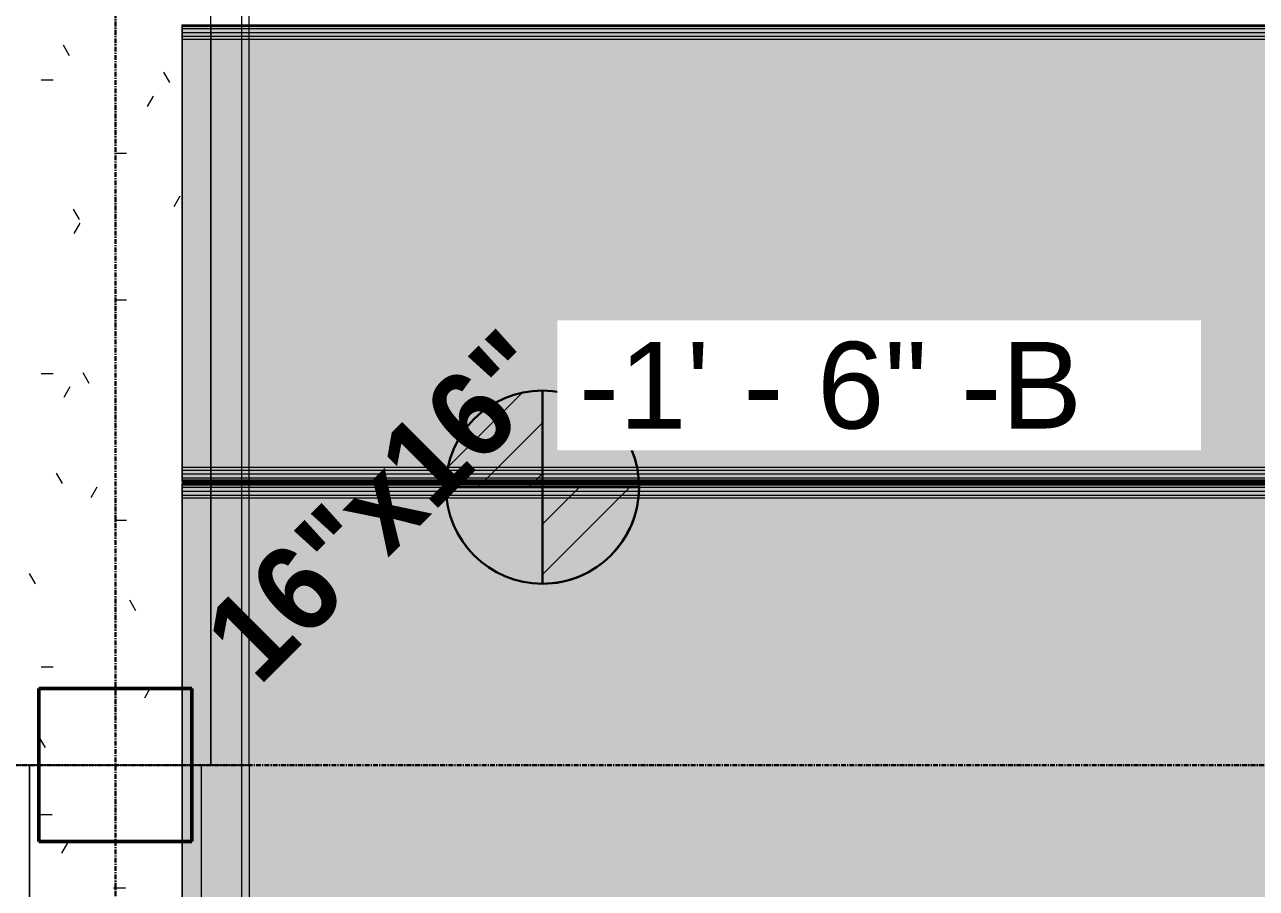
# Model space of a CAD drawing. Header units: inches. Extents: x -4126 to 2305, y -1116 to 12338.
# Drawn here: x -2182.8 to -2053.9, y 11174.3 to 11264.7 of the extents above; entities that cross this region are included whole.
import ezdxf

# ---------------------------------------------------------------- set-up
doc = ezdxf.new("R2010")
doc.units = ezdxf.units.IN
doc.header["$MEASUREMENT"] = 0
doc.linetypes.add('Grid Line 1_2_', pattern=[0.875, 0.5, -0.125, 0.125, -0.125])
for name, color, linetype, lineweight in [('G-ANNO-DIMS', 111, 'Continuous', 9), ('S-BEAM', 12, 'Continuous', 9), ('S-COLS', 52, 'Continuous', 9), ('S-COLS-IDEN', 171, 'Continuous', 30), ('S-GRID', 1, 'Continuous', 9)]:
    doc.layers.add(name, color=color, linetype=linetype, lineweight=lineweight)
doc.styles.add('Arial_2', font='arial.ttf', dxfattribs={"height": 9.070866})
doc.styles.add('Century Gothic_B', font='GOTHICB.TTF', dxfattribs={"height": 9})
pattern_1 = [(0, (0, 0), (30.72, 7.68), [1.267, -21.773, 1.267, -21.773, -122.88]), (0, (0, 0), (30.72, 7.68), [-46.08, 1.267, -44.813, 1.267, -21.773, -53.76]), (0, (0, 0), (30.72, 7.68), [-115.2, 1.267, -14.093, 1.267, -37.133]), (120, (11.52, 3.84), (-22.011075, 22.7643004), [1.267, -21.773, 1.267, -21.773, -122.88]), (120, (11.52, 3.84), (-22.011075, 22.7643004), [-46.08, 1.267, -44.813, 1.267, -21.773, -53.76]), (120, (11.52, 3.84), (-22.011075, 22.7643004), [-115.2, 1.267, -14.093, 1.267, -37.133]), (240, (15.36, 19.2), (-8.708925, -30.4443004), [1.267, -21.773, 1.267, -21.773, -122.88]), (240, (15.36, 19.2), (-8.708925, -30.4443004), [-46.08, 1.267, -44.813, 1.267, -21.773, -53.76]), (240, (15.36, 19.2), (-8.708925, -30.4443004), [-115.2, 1.267, -14.093, 1.267, -37.133])]
pattern_2 = [(270, (-11013.189, -2173.324), (7.68, -30.72), [1.267, -21.773, 1.267, -21.773, -122.88]), (270, (-11013.189, -2173.324), (7.68, -30.72), [-46.08, 1.267, -44.813, 1.267, -21.773, -53.76]), (270, (-11013.189, -2173.324), (7.68, -30.72), [-115.2, 1.267, -14.093, 1.267, -37.133]), (30, (-11009.349, -2184.844), (22.7643004, 22.011075), [1.267, -21.773, 1.267, -21.773, -122.88]), (30, (-11009.349, -2184.844), (22.7643004, 22.011075), [-46.08, 1.267, -44.813, 1.267, -21.773, -53.76]), (30, (-11009.349, -2184.844), (22.7643004, 22.011075), [-115.2, 1.267, -14.093, 1.267, -37.133]), (150, (-10993.989, -2188.684), (-30.4443004, 8.708925), [1.267, -21.773, 1.267, -21.773, -122.88]), (150, (-10993.989, -2188.684), (-30.4443004, 8.708925), [-46.08, 1.267, -44.813, 1.267, -21.773, -53.76]), (150, (-10993.989, -2188.684), (-30.4443004, 8.708925), [-115.2, 1.267, -14.093, 1.267, -37.133])]
pattern_3 = [(315, (22.173, 116.836), (0.027577164, 0.027577164), [])]

# ---------------------------------------------------------------- blocks, each defined once
blk = doc.blocks.new('034100 - Precast Structural Concrete - Column - Corbels - 16_x16_-1702019-FRAMING PLAN - 1ST FLOOR')
at = {"layer": 'S-COLS'}
for p, q in [((-8.91, 8.98), (-8.98, 8.98)), ((-8.98, 8.98), (-8.98, -7.02)), ((6.94, 8.98), (-8.91, 8.98)), ((7.02, 8.98), (6.94, 8.98)), ((7.02, -7.02), (7.02, 8.98)), ((-8.98, -7.02), (-8.91, -7.02)), ((-8.91, -7.02), (6.94, -7.02)), ((6.94, -7.02), (7.02, -7.02))]:
    blk.add_line(p, q, dxfattribs=at)
at = {"layer": 'S-COLS', "lineweight": 50}
for p, q in [((-8.98, -7.02), (-8.98, 8.98)), ((-8.98, 8.98), (-8.91, 8.98)), ((-8.91, 8.98), (6.94, 8.98)), ((6.94, 8.98), (7.02, 8.98)), ((7.02, 8.98), (7.02, -7.02)), ((-8.91, -7.02), (-8.98, -7.02)), ((6.94, -7.02), (-8.91, -7.02)), ((7.02, -7.02), (6.94, -7.02))]:
    blk.add_line(p, q, dxfattribs=at)
blk = doc.blocks.new('034100 - Precast Structural Concrete - Inverted Tee - IT 28IT32 _7_F _ 11_B SHELF_-1871308-FRAMING PLAN - 1ST FLOOR')
at = {"layer": 'S-BEAM'}
h = blk.add_hatch(dxfattribs=at)
h.set_pattern_fill('FP_28', color=256, style=0, pattern_type=2)
h.set_pattern_definition(pattern_2)
h.paths.add_polyline_path([(-174, 8), (-166, 8), (-166, -7), (-132.5, -7), (-132.5, -13.21), (-132.38, -13.21), (-132.34, -7), (-84.5, -7), (-84.5, -13.21), (-84.38, -13.21), (-84.34, -7), (-36.5, -7), (-36.5, -13.21), (-36.38, -13.21), (-36.34, -7), (11.5, -7), (11.5, -13.21), (11.62, -13.21), (11.66, -7), (59.5, -7), (59.5, -13.21), (59.62, -13.21), (59.66, -7), (107.5, -7), (107.5, -13.21), (107.62, -13.21), (107.66, -7), (155.5, -7), (155.5, -13.21), (155.62, -13.21), (155.66, -7), (166, -7), (166, 8), (174, 8), (174, 10), (-174, 10)], flags=0)
h = blk.add_hatch(dxfattribs=at)
h.set_pattern_fill('FP_28', color=256, style=0, pattern_type=2)
h.set_pattern_definition(pattern_2)
h.paths.add_polyline_path([(-174, 8), (-174, -7), (-166, -7), (-166, 8), (-166.08, 8)], flags=0)
h.paths.add_polyline_path([(166, 8), (166, -7), (174, -7), (174, 8), (166.08, 8)], flags=0)
for p, q in [((174, 14), (174, 9)), ((174, 8), (174, 13.21)), ((-174, 9), (174, 9)), ((174, 9), (-174, 9)), ((174, 9), (174, 8)), ((174, 8), (174, -7)), ((174, -8), (174, 8)), ((174, -7), (174, -8)), ((174, -9), (-174, -9)), ((174, -9), (156.86, -9)), ((174, -8), (174, -9)), ((174, -13.21), (174, -8)), ((174, -9), (174, -14)), ((174, -13.21), (-174, -13.21)), ((174, -14), (-174, -14)), ((174, -14), (-174, -14)), ((174, -14), (174, -13.21))]:
    blk.add_line(p, q, dxfattribs=at)
blk = doc.blocks.new('034100 - Precast Structural Concrete - Solid Plank - 8_-V192-FRAMING PLAN - 1ST FLOOR')
at = {"layer": 'S-BEAM', "transparency": 33554483}
for points in [[(6.21, 23.52), (7, 23.52), (7, 23.9), (0, 23.9), (0, 23.52)], [(69.5, 23.52), (213, 23.52), (213, 23.9), (7, 23.9), (7, 23.52)], [(7, 22.7), (7, 23.09), (0, 23.09), (0, 22.7), (6.21, 22.7)], [(69.5, 22.7), (213, 22.7), (213, 23.09), (7, 23.09), (7, 22.7)], [(6.21, -23.09), (7, -23.09), (7, -22.7), (0, -22.7), (0, -23.09)], [(213, -23.09), (213, -22.7), (7, -22.7), (7, -23.09)], [(7, -23.9), (7, -23.52), (0, -23.52), (0, -23.9), (6.21, -23.9)], [(7, -23.94), (7, -23.9), (6.21, -23.94)], [(213, -23.9), (213, -23.52), (7, -23.52), (7, -23.9)], [(213, -23.94), (213, -23.9), (7, -23.94)]]:
    blk.add_hatch(color=256, dxfattribs=at).paths.add_polyline_path(points, flags=0)
h = blk.add_hatch(color=256, dxfattribs=at)
h.paths.add_polyline_path([(6.21, -23.52), (7, -23.52), (7, -23.09), (0, -23.09), (0, -23.52)], flags=0)
h.paths.add_polyline_path([(6.21, -22.7), (7, -22.7), (7, 22.7), (0, 22.7), (0, -22.7)], flags=0)
h.paths.add_polyline_path([(7, 23.09), (7, 23.52), (0, 23.52), (0, 23.09), (6.21, 23.09)], flags=0)
h = blk.add_hatch(color=256, dxfattribs=at)
h.paths.add_polyline_path([(7, -23.52), (213, -23.52), (213, -23.09), (7, -23.09)], flags=0)
h.paths.add_polyline_path([(7, -22.7), (213, -22.7), (213, 22.7), (7, 22.7), (7, 15.46)], flags=0)
h.paths.add_polyline_path([(7, 23.09), (213, 23.09), (213, 23.52), (7, 23.52)], flags=0)
at = {"layer": 'S-BEAM'}
for p, q in [((0, 23.94), (0, 23.9)), ((0, 23.76), (0, 23.9)), ((0, 23.9), (0, 23.52)), ((0, 23.9), (7, 23.9)), ((0, 23.52), (0, 23.76)), ((0, 23.76), (7, 23.76)), ((0, 23.76), (7, 23.76)), ((0, 22.7), (0, 23.52)), ((0, 23.52), (0, -23.52)), ((0, 23.52), (7, 23.52)), ((7, 23.9), (213, 23.9)), ((7, 23.76), (213, 23.76)), ((7, 23.76), (213, 23.76)), ((7, 23.52), (213, 23.52)), ((0, 22.7), (0, 23.09)), ((0, 23.09), (0, 22.7)), ((0, 23.09), (7, 23.09)), ((0, 23.09), (7, 23.09)), ((0, 22.4), (0, 22.7)), ((0, 22.7), (7, 22.7)), ((0, -22.4), (0, 22.4)), ((0, 22.4), (7, 22.4)), ((7, 23.09), (213, 23.09)), ((7, 23.09), (213, 23.09)), ((7, 22.7), (213, 22.7)), ((7, 22.4), (213, 22.4)), ((0, -22.7), (0, -22.4)), ((0, -22.4), (7, -22.4)), ((0, -23.52), (0, -22.7)), ((0, -22.7), (0, -23.09)), ((0, -23.09), (0, -22.7)), ((0, -22.7), (7, -22.7)), ((0, -23.09), (7, -23.09)), ((0, -23.09), (7, -23.09)), ((7, -22.4), (213, -22.4)), ((7, -22.7), (213, -22.7)), ((7, -23.09), (213, -23.09)), ((7, -23.09), (213, -23.09)), ((0, -23.52), (0, -23.9)), ((0, -23.76), (0, -23.52)), ((7, -23.52), (0, -23.52)), ((0, -23.9), (0, -23.76)), ((7, -23.76), (0, -23.76)), ((0, -23.76), (7, -23.76)), ((0, -23.9), (0, -23.94)), ((0, -23.9), (7, -23.9)), ((0, -23.94), (7, -23.94)), ((213, -23.52), (7, -23.52)), ((213, -23.76), (7, -23.76)), ((7, -23.76), (213, -23.76)), ((7, -23.9), (213, -23.9)), ((7, -23.94), (213, -23.94))]:
    blk.add_line(p, q, dxfattribs=at)
blk = doc.blocks.new('034100 - Precast Structural Concrete - Solid Plank - 8_-V193-FRAMING PLAN - 1ST FLOOR')
at = {"layer": 'S-BEAM', "transparency": 33554483}
for points in [[(0, 23.52), (7, 23.52), (7, 23.9), (0, 23.9)], [(213, 23.9), (213, 23.94), (7, 23.9)], [(213, 23.52), (213, 23.9), (7, 23.9), (7, 23.52)], [(7, 22.7), (7, 23.09), (0, 23.09), (0, 22.7), (6.21, 22.7)], [(213, 22.7), (213, 23.09), (7, 23.09), (7, 22.7)]]:
    blk.add_hatch(color=256, dxfattribs=at).paths.add_polyline_path(points, flags=0)
h = blk.add_hatch(color=256, dxfattribs=at)
h.paths.add_polyline_path([(0, -23.52), (7, -23.52), (7, -23.09), (0, -23.09)], flags=0)
h.paths.add_polyline_path([(0, -22.7), (7, -22.7), (7, -5.56), (1, -5.56), (1, -13.56), (0, -13.56)], flags=0)
h.paths.add_polyline_path([(1, -5.56), (7, -5.56), (7, 22.7), (0, 22.7), (0, 2.44), (1, 2.44), (1, 2.36)], flags=0)
h.paths.add_polyline_path([(1, -5.56), (1, -5.56), (0, -5.56)], flags=0)
h.paths.add_polyline_path([(1, 23.09), (7, 23.09), (7, 23.52), (0, 23.52), (0, 23.09)], flags=0)
h = blk.add_hatch(color=256, dxfattribs=at)
h.paths.add_polyline_path([(213, -23.52), (213, -23.09), (7, -23.09), (7, -23.52)], flags=0)
h.paths.add_polyline_path([(7, -22.7), (213, -22.7), (213, 22.7), (7, 22.7), (7, -5.56), (7, -5.56)], flags=0)
h.paths.add_polyline_path([(7, 23.09), (213, 23.09), (213, 23.52), (7, 23.52)], flags=0)
h = blk.add_hatch(color=256, dxfattribs=at)
h.paths.add_polyline_path([(0, -13.56), (1, -13.56), (1, -5.56), (0, -5.56), (0, -13.55)], flags=0)
h.paths.add_polyline_path([(1, -5.56), (1, 2.44), (0, 2.44), (0, -5.56)], flags=0)
at = {"layer": 'S-BEAM'}
for p, q in [((0, 23.94), (0, 23.9)), ((0, 23.94), (7, 23.94)), ((0, 23.76), (0, 23.9)), ((0, 23.9), (0, 23.52)), ((0, 23.9), (7, 23.9)), ((0, 23.52), (0, 23.76)), ((0, 23.76), (7, 23.76)), ((0, 23.76), (7, 23.76)), ((0, 22.7), (0, 23.52)), ((0, 23.52), (0, 2.44)), ((0, 23.52), (7, 23.52)), ((7, 23.94), (213, 23.94)), ((7, 23.9), (213, 23.9)), ((7, 23.76), (213, 23.76)), ((7, 23.76), (213, 23.76)), ((7, 23.52), (213, 23.52)), ((0, 22.7), (0, 23.09)), ((0, 23.09), (0, 22.7)), ((0, 23.09), (7, 23.09)), ((0, 23.09), (7, 23.09)), ((0, 22.4), (0, 22.7)), ((0, 22.7), (7, 22.7)), ((0, 2.44), (0, 22.4)), ((0, 22.4), (7, 22.4)), ((7, 23.09), (213, 23.09)), ((7, 23.09), (213, 23.09)), ((7, 22.7), (213, 22.7)), ((7, 22.4), (213, 22.4)), ((0, -5.56), (0, 2.44)), ((0, 2.44), (0, -5.56)), ((0, -13.55), (0, -5.56)), ((0, -5.56), (0, -13.55)), ((0, -22.4), (0, -13.55)), ((0, -13.55), (0, -23.52))]:
    blk.add_line(p, q, dxfattribs=at)
blk = doc.blocks.new('Spot Elevations - Símbolo de cota horizontal-V260-FRAMING PLAN - 1ST FLOOR')
at = {"layer": 'G-ANNO-DIMS'}
h = blk.add_hatch(dxfattribs=at)
h.set_pattern_fill('FP_65', color=256, style=0, pattern_type=2)
h.set_pattern_definition(pattern_3)
edge = h.paths.add_edge_path(flags=0)
edge.add_arc((0, 0), 0.1053, 0, 90, ccw=False)
edge.add_line((0.1053, 0), (0, 0))
edge.add_line((0, 0), (0, 0.1053))
h = blk.add_hatch(dxfattribs=at)
h.set_pattern_fill('FP_65', color=256, style=0, pattern_type=2)
h.set_pattern_definition(pattern_3)
edge = h.paths.add_edge_path(flags=0)
edge.add_arc((0, 0), 0.1053, 0, 90, ccw=False)
edge.add_line((0.1053, 0), (0, 0))
edge.add_line((0, 0), (0, 0.1053))
h = blk.add_hatch(dxfattribs=at)
h.set_pattern_fill('FP_65', color=256, style=0, pattern_type=2)
h.set_pattern_definition(pattern_3)
edge = h.paths.add_edge_path(flags=0)
edge.add_arc((0, 0), 0.1053, 180, 270, ccw=False)
edge.add_line((-0.1053, 0), (0, 0))
edge.add_line((0, 0), (0, -0.1053))
h = blk.add_hatch(dxfattribs=at)
h.set_pattern_fill('FP_65', color=256, style=0, pattern_type=2)
h.set_pattern_definition(pattern_3)
edge = h.paths.add_edge_path(flags=0)
edge.add_arc((0, 0), 0.1053, 180, 270, ccw=False)
edge.add_line((-0.1053, 0), (0, 0))
edge.add_line((0, 0), (0, -0.1053))
at = {"layer": 'G-ANNO-DIMS', "lineweight": 30}
for p, q in [((0, 0.1053), (0, 0)), ((0, 0), (-0.1053, 0)), ((0, 0), (0.1053, 0)), ((0, -0.1053), (0, 0))]:
    blk.add_line(p, q, dxfattribs=at)
blk.add_circle((0, 0), 0.1053, dxfattribs=at)
for start, end in [(360, 90), (180, 270)]:
    blk.add_arc((0, 0), 0.1053, start, end, dxfattribs=at)

msp = doc.modelspace()

# ---------------------------------------------------------------- hatches: boundary and pattern name
at = {"layer": 'S-BEAM'}
h = msp.add_hatch(dxfattribs=at)
h.set_pattern_fill('FP_3', color=256, style=0, pattern_type=2)
h.set_pattern_definition(pattern_1)
h.paths.add_polyline_path([(-2181.324, 11187.193), (-2181.324, 11195.189), (-2166.324, 11195.189), (-2166.324, 11216.689), (-2160.111, 11216.689), (-2160.111, 11216.808), (-2166.324, 11216.849), (-2166.324, 11264.689), (-2160.111, 11264.689), (-2160.111, 11264.808), (-2166.324, 11264.849), (-2166.324, 11276.289), (-2183.324, 11276.289), (-2183.324, 11187.193)], flags=0)
h.paths.add_polyline_path([(-2183.324, 11284.914), (-2166.324, 11284.914), (-2166.324, 11312.689), (-2160.111, 11312.689), (-2160.111, 11312.808), (-2166.324, 11312.849), (-2166.324, 11360.689), (-2160.111, 11360.689), (-2160.111, 11360.808), (-2166.324, 11360.849), (-2166.324, 11408.689), (-2160.111, 11408.689), (-2160.111, 11408.808), (-2166.324, 11408.849), (-2166.324, 11456.689), (-2160.111, 11456.689), (-2160.111, 11456.808), (-2166.324, 11456.849), (-2166.324, 11504.689), (-2160.111, 11504.689), (-2160.111, 11504.808), (-2166.324, 11504.849), (-2166.324, 11526.189), (-2181.324, 11526.189), (-2181.324, 11534.182), (-2186.536, 11534.182), (-2186.536, 11518.199), (-2183.324, 11518.158), (-2183.324, 11325.431)], flags=0)
h = msp.add_hatch(dxfattribs=at)
h.set_pattern_fill('FP_3', color=256, style=0, pattern_type=2)
h.set_pattern_definition(pattern_1)
h.paths.add_polyline_path([(-2181.032, 11187.193), (-2166.324, 11187.193), (-2166.324, 11195.189), (-2181.324, 11195.189), (-2181.324, 11187.193)], flags=0)
h.paths.add_polyline_path([(-2181.032, 11526.189), (-2166.324, 11526.194), (-2166.324, 11534.182), (-2181.324, 11534.182), (-2181.324, 11526.189)], flags=0)
h = msp.add_hatch(dxfattribs=at)
h.set_pattern_fill('FP_19', color=256, style=0, pattern_type=2)
h.set_pattern_definition([(0, (-1135.556, 0), (21.722, 7.68), [0.896, -15.396, 0.896, -15.396, -86.889]), (0, (-1135.556, 0), (21.722, 7.68), [-32.583, 0.896, -31.687, 0.896, -15.396, -38.014]), (0, (-1135.556, 0), (21.722, 7.68), [-81.459, 0.896, -9.965, 0.896, -26.257]), (112.208, (-1127.41, 3.84), (-16.9086766, 26.0559108), [1.185, -20.367, 1.185, -20.367, -114.944]), (112.208, (-1127.41, 3.84), (-16.9086766, 26.0559108), [-43.104, 1.185, -41.919, 1.185, -20.367, -50.288]), (112.208, (-1127.41, 3.84), (-16.9086766, 26.0559108), [-107.76, 1.185, -13.183, 1.185, -34.735]), (247.792, (-1124.694, 19.2), (-4.8140186, -27.152691), [1.185, -20.367, 1.185, -20.367, -114.944]), (247.792, (-1124.694, 19.2), (-4.8140186, -27.152691), [-43.104, 1.185, -41.919, 1.185, -20.367, -50.288]), (247.792, (-1124.694, 19.2), (-4.8140186, -27.152691), [-107.76, 1.185, -13.183, 1.185, -34.735])])
h.paths.add_polyline_path([(-2160.111, 11216.689), (-2159.324, 11216.689), (-2159.324, 11216.808), (-2160.111, 11216.808)], flags=0)
h.paths.add_polyline_path([(-2160.111, 11264.689), (-2159.324, 11264.689), (-2159.324, 11264.808), (-2160.111, 11264.808)], flags=0)
h.paths.add_polyline_path([(-2160.111, 11312.689), (-2159.324, 11312.689), (-2159.324, 11312.808), (-2160.111, 11312.808)], flags=0)
h.paths.add_polyline_path([(-2160.111, 11360.689), (-2159.324, 11360.689), (-2159.324, 11360.808), (-2160.111, 11360.808)], flags=0)
h.paths.add_polyline_path([(-2160.111, 11408.689), (-2159.324, 11408.689), (-2159.324, 11408.808), (-2160.111, 11408.808)], flags=0)
h.paths.add_polyline_path([(-2160.111, 11456.689), (-2159.324, 11456.689), (-2159.324, 11456.808), (-2160.111, 11456.808)], flags=0)
h.paths.add_polyline_path([(-2160.111, 11504.689), (-2159.324, 11504.689), (-2159.324, 11504.808), (-2160.111, 11504.808)], flags=0)

# ---------------------------------------------------------------- linework, layer by layer
for p, q in [((-2163.324, 11187.193), (-2163.324, 11534.182)), ((-2160.111, 11534.217), (-2160.111, 11187.193)), ((-2159.324, 11187.193), (-2159.324, 11534.217)), ((-2159.324, 11187.193), (-2159.324, 11534.217)), ((-2163.324, 11264.648), (-2163.324, 11264.273)), ((-2163.324, 11264.273), (-2163.324, 11263.843)), ((-2163.324, 11263.843), (-2163.324, 11263.449)), ((-2163.324, 11263.449), (-2163.324, 11218.048)), ((-2163.324, 11218.048), (-2163.324, 11217.654)), ((-2163.324, 11217.654), (-2163.324, 11217.224)), ((-2163.324, 11217.224), (-2163.324, 11216.849)), ((-2163.324, 11216.808), (-2163.324, 11216.689)), ((-2163.324, 11216.648), (-2163.324, 11216.273)), ((-2163.324, 11216.273), (-2163.324, 11215.843)), ((-2163.324, 11215.843), (-2163.324, 11215.449)), ((-2163.324, 11215.449), (-2163.324, 11187.193)), ((-2181.324, 11187.193), (-2186.536, 11187.193)), ((-2181.324, 11187.193), (-2183.324, 11187.193)), ((-2166.324, 11187.193), (-2181.324, 11187.193)), ((-2165.324, 11187.193), (-2181.324, 11187.193)), ((-2165.324, 11187.193), (-2166.324, 11187.193)), ((-2163.324, 11187.193), (-2165.324, 11187.193)), ((-2160.111, 11187.193), (-2165.324, 11187.193)), ((-2159.324, 11187.193), (-2163.324, 11187.193)), ((-2160.111, 11187.193), (-2159.324, 11187.193))]:
    msp.add_line(p, q, dxfattribs=at)
at = {"layer": 'S-GRID', "linetype": 'Grid Line 1_2_', "lineweight": 30}
for p, q in [((-2173.324, 9772.61), (-2173.324, 12288.555)), ((-1814.206, 11187.189), (-4076.95, 11187.189))]:
    msp.add_line(p, q, dxfattribs=at)

# ---------------------------------------------------------------- block references
at = {"layer": 'G-ANNO-DIMS', "lineweight": 30, "extrusion": (0, 0, -1), "xscale": 95.99999999999994, "yscale": 95.99999999999994, "zscale": 95.99999999999994, "rotation": 180}
msp.add_blockref('Spot Elevations - Símbolo de cota horizontal-V260-FRAMING PLAN - 1ST FLOOR', (2128.601, 11216.273), dxfattribs=at)
at = {"layer": 'S-BEAM'}
for name, p in [('034100 - Precast Structural Concrete - Solid Plank - 8_-V192-FRAMING PLAN - 1ST FLOOR', (-2166.324, 11240.748)), ('034100 - Precast Structural Concrete - Solid Plank - 8_-V193-FRAMING PLAN - 1ST FLOOR', (-2166.324, 11192.748))]:
    msp.add_blockref(name, p, dxfattribs=at)
at = {"layer": 'S-BEAM', "rotation": 89.99999999999991}
msp.add_blockref('034100 - Precast Structural Concrete - Inverted Tee - IT 28IT32 _7_F _ 11_B SHELF_-1871308-FRAMING PLAN - 1ST FLOOR', (-2173.324, 11013.189), dxfattribs=at)
at = {"layer": 'S-COLS', "rotation": 269.9999999999967}
msp.add_blockref('034100 - Precast Structural Concrete - Column - Corbels - 16_x16_-1702019-FRAMING PLAN - 1ST FLOOR', (-2174.308, 11186.205), dxfattribs=at)

# ---------------------------------------------------------------- texts
at = {"layer": 'S-COLS-IDEN', "lineweight": 9, "insert": (-2164.676, 11201.691), "char_height": 9, "width": 54.843, "attachment_point": 1, "rotation": 45, "style": 'Century Gothic_B'}
msp.add_mtext('16"x16"', dxfattribs=at)

# ---------------------------------------------------------------- next in the draw order: texts
at = {"layer": 'G-ANNO-DIMS', "insert": (-2124.792, 11231.476), "char_height": 9.07087, "width": 62.85656, "attachment_point": 1, "line_spacing_factor": 0.941778, "style": 'Arial_2', "bg_fill": 3, "box_fill_scale": 1.25, "bg_fill_color": 256, "bg_fill_true_color": 13158600, "bg_fill_transparency": 0}
msp.add_mtext('-1\' - 6" -B', dxfattribs=at)

doc.saveas('drawing.dxf')
